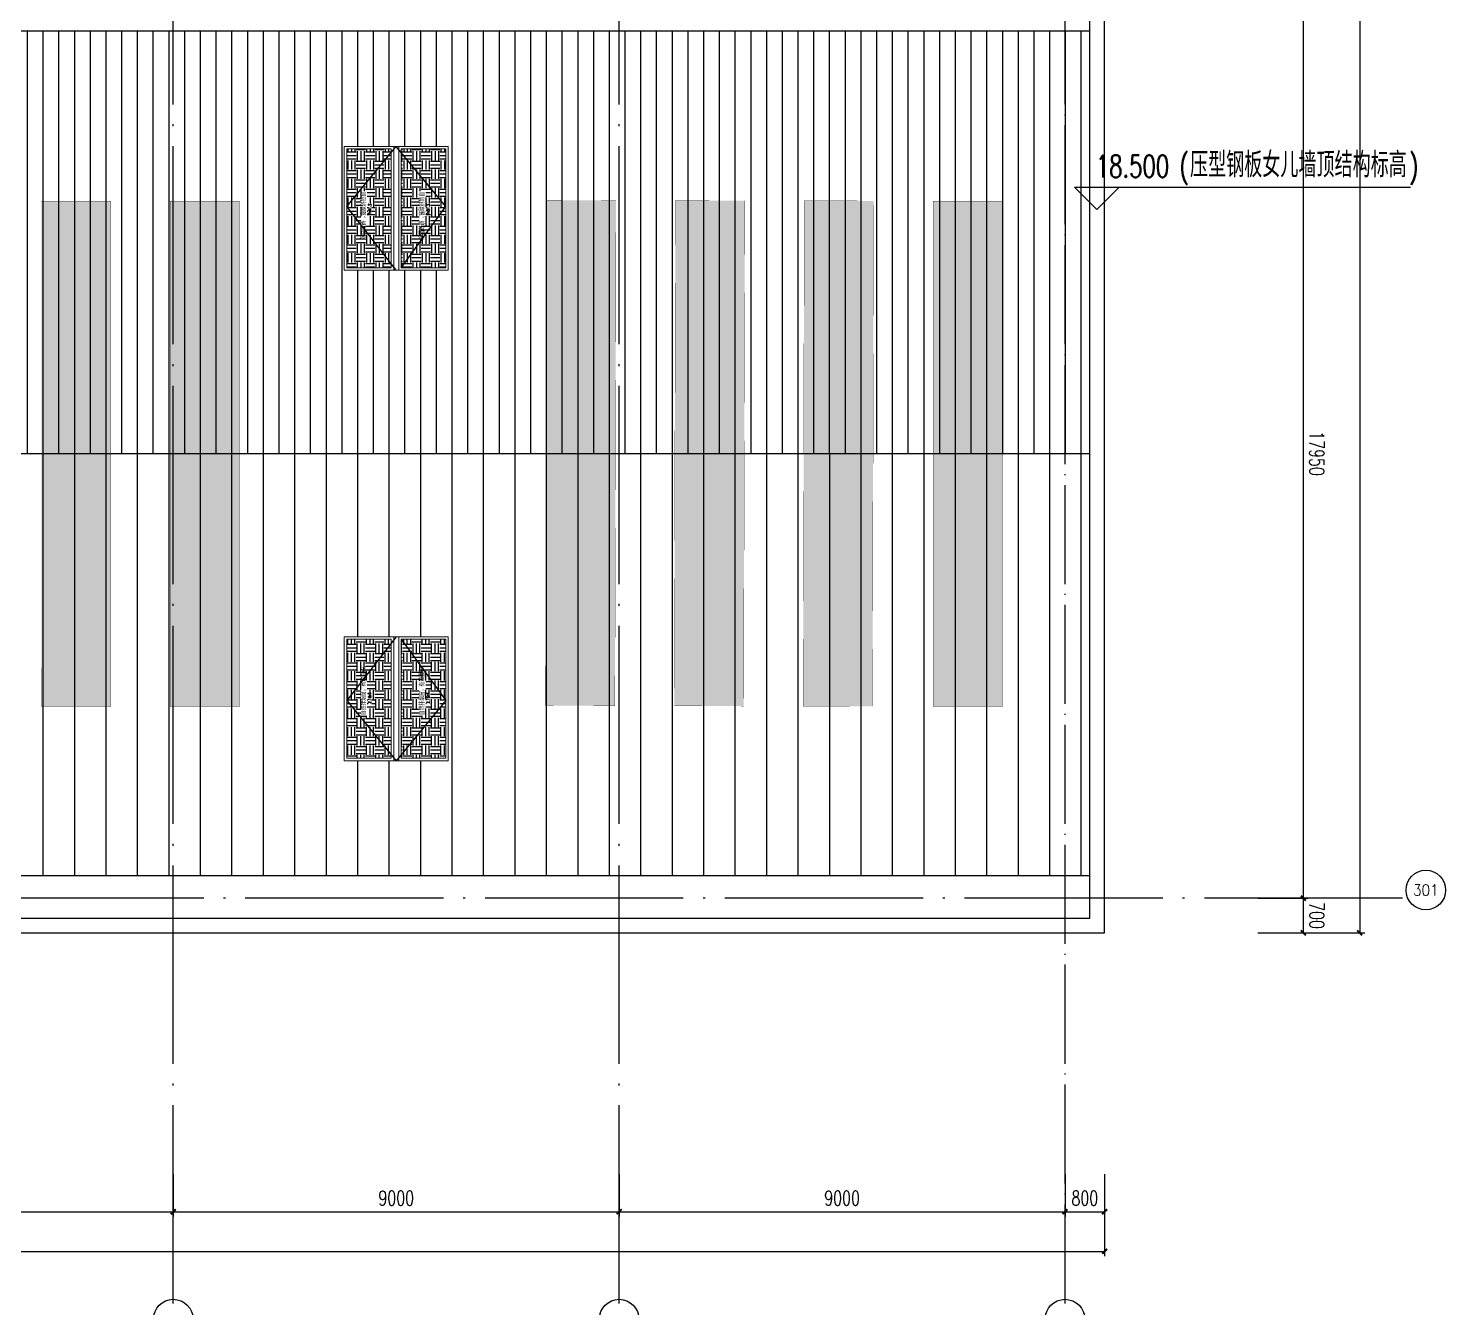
# Model space of a CAD drawing. Extents: x -555607 to 460190, y 498714 to 1664455.
# Drawn here: x 350220 to 378830, y 540656 to 566477 of the extents above; entities that cross this region are included whole.
import ezdxf
from ezdxf.enums import TextEntityAlignment as Align

# ---------------------------------------------------------------- set-up
doc = ezdxf.new("R2010")
doc.units = 0
doc.header["$LTSCALE"] = 1000
doc.header["$MEASUREMENT"] = 0
doc.linetypes.add('DOTE', pattern=[2.42, 2, -0.2, 0.02, -0.2])
doc.linetypes.add('HIDDEN', pattern=[9.525, 6.35, -3.175])
doc.layers.get('Defpoints').update_dxf_attribs({"color": 210})
for name, color, linetype in [('99平面图例外参$0$A-HATCH-2', 251, 'Continuous'), ('A-AXIS-D', 1, 'Continuous'), ('A-AXIS-DOTE', 14, 'DOTE'), ('A-AXIS-SYMB', 3, 'Continuous'), ('A-HATCH-2', 251, 'Continuous'), ('A-LIN-V', 9, 'Continuous'), ('A-SFCE', 30, 'Continuous'), ('A-WINDOW', 8, 'Continuous'), ('E-电气标注', 84, 'Continuous'), ('SPACE', 7, 'Continuous'), ('SPACE_HATCH', 8, 'Continuous'), ('参考线', 8, 'Continuous'), ('外框', 1, 'HIDDEN')]:
    doc.layers.add(name, color=color, linetype=linetype)
doc.layers.add('成型线', color=3, linetype='Continuous', lineweight=18)
doc.styles.add('_TCH_AXIS', font='COMPLEX', dxfattribs={"bigfont": 'GBCBIG'})
doc.styles.add('_TCH_DIM', font='SIMPLEX', dxfattribs={"bigfont": 'GBCBIG'})
doc.styles.add('_TCH_DIM_T3', font='SIMPLEX', dxfattribs={"width": 0.705882, "bigfont": 'GBCBIG'})
doc.styles.add('_TCH_SPACE', font='SIMPLEX', dxfattribs={"height": 5, "bigfont": 'GBCBIG'})
doc.styles.add('A-DIM_T3', font='SIMPLEX', dxfattribs={"width": 0.705882, "bigfont": 'GBCBIG'})
doc.dimstyles.new('_TCH_ARCH&&100', dxfattribs={"dimtxt": 297.5, "dimasz": 100, "dimexe": 100, "dimexo": 100, "dimgap": 126.25, "dimtad": 1, "dimdec": 0, "dimzin": 0, "dimdsep": 46, "dimtxsty": '_TCH_DIM_T3', "dimblk": 'ARCHTICK', "dimcen": 0.09, "dimclrt": 7, "dimazin": 2, "dimtfac": 1, "dimtdec": 0, "dimtix": 1, "dimtmove": 2, "dimatfit": 3, "dimfxl": 100, "dimtolj": 1, "dimtzin": 0, "dimarcsym": 0})
doc.dimstyles.new('A-DIM&&100', dxfattribs={"dimtxt": 297.5, "dimasz": 100, "dimexe": 100, "dimexo": 100, "dimgap": 126.25, "dimtad": 1, "dimdec": 0, "dimzin": 0, "dimdsep": 46, "dimtxsty": 'A-DIM_T3', "dimblk": 'ARCHTICK', "dimcen": 0.09, "dimclrt": 7, "dimazin": 2, "dimtfac": 1, "dimtdec": 0, "dimtix": 1, "dimtmove": 2, "dimatfit": 3, "dimfxl": 1, "dimtolj": 1, "dimtzin": 0, "dimarcsym": 0})
pattern_1 = [(0, (0, 0), (187.5, 187.5), [187.5, -187.5]), (0, (0, 70.31), (187.5, 187.5), [187.5, -187.5]), (0, (0, 140.62), (187.5, 187.5), [187.5, -187.5]), (90, (23.44, 164.06), (-187.5, 187.5), [187.5, -187.5]), (90, (93.75, 164.06), (-187.5, 187.5), [187.5, -187.5]), (90, (164.06, 164.06), (-187.5, 187.5), [187.5, -187.5])]

# ---------------------------------------------------------------- blocks, each defined once
blk = doc.blocks.new('_ArchTick')
at = {"color": 0, "linetype": 'ByBlock', "const_width": 0.4}
blk.add_lwpolyline([(-0.5, -0.5), (0.5, 0.5)], dxfattribs=at)
blk = doc.blocks.new('*D470')
at = {"layer": 'A-AXIS-D', "color": 0, "lineweight": -2, "transparency": 16777216}
for p, q in [((344146, 543350), (344146, 542492)), ((353146, 543350), (353146, 542492)), ((344146, 542592), (353146, 542592))]:
    blk.add_line(p, q, dxfattribs=at)
at = {"layer": 'Defpoints', "color": 0, "transparency": 16777216}
for p in [(344146, 543450), (353146, 543450), (353146, 542592)]:
    blk.add_point(p, dxfattribs=at)
at = {"layer": 'A-AXIS-D', "color": 0, "lineweight": -2, "transparency": 16777216, "xscale": 100, "yscale": 100, "zscale": 100, "rotation": 180}
blk.add_blockref('_ArchTick', (344146, 542592), dxfattribs=at)
at = {"layer": 'A-AXIS-D', "color": 0, "lineweight": -2, "transparency": 16777216, "xscale": 100, "yscale": 100, "zscale": 100}
blk.add_blockref('_ArchTick', (353146, 542592), dxfattribs=at)
at = {"layer": 'A-AXIS-D', "color": 7, "transparency": 16777216, "insert": (348646, 542867), "char_height": 297.5, "attachment_point": 5, "style": '_TCH_DIM_T3'}
blk.add_mtext('\\A1;9000', dxfattribs=at)
blk = doc.blocks.new('*D471')
at = {"layer": 'A-AXIS-D', "color": 0, "lineweight": -2, "transparency": 16777216}
for p, q in [((353146, 543350), (353146, 542492)), ((362146, 543350), (362146, 542492)), ((353146, 542592), (362146, 542592))]:
    blk.add_line(p, q, dxfattribs=at)
at = {"layer": 'Defpoints', "color": 0, "transparency": 16777216}
for p in [(353146, 543450), (362146, 543450), (362146, 542592)]:
    blk.add_point(p, dxfattribs=at)
at = {"layer": 'A-AXIS-D', "color": 0, "lineweight": -2, "transparency": 16777216, "xscale": 100, "yscale": 100, "zscale": 100, "rotation": 180}
blk.add_blockref('_ArchTick', (353146, 542592), dxfattribs=at)
at = {"layer": 'A-AXIS-D', "color": 0, "lineweight": -2, "transparency": 16777216, "xscale": 100, "yscale": 100, "zscale": 100}
blk.add_blockref('_ArchTick', (362146, 542592), dxfattribs=at)
at = {"layer": 'A-AXIS-D', "color": 7, "transparency": 16777216, "insert": (357646, 542867), "char_height": 297.5, "attachment_point": 5, "style": '_TCH_DIM_T3'}
blk.add_mtext('\\A1;9000', dxfattribs=at)
blk = doc.blocks.new('*D472')
at = {"layer": 'A-AXIS-D', "color": 0, "lineweight": -2, "transparency": 16777216}
for p, q in [((362146, 543350), (362146, 542492)), ((371146, 543350), (371146, 542492)), ((362146, 542592), (371146, 542592))]:
    blk.add_line(p, q, dxfattribs=at)
at = {"layer": 'Defpoints', "color": 0, "transparency": 16777216}
for p in [(362146, 543450), (371146, 543450), (371146, 542592)]:
    blk.add_point(p, dxfattribs=at)
at = {"layer": 'A-AXIS-D', "color": 0, "lineweight": -2, "transparency": 16777216, "xscale": 100, "yscale": 100, "zscale": 100, "rotation": 180}
blk.add_blockref('_ArchTick', (362146, 542592), dxfattribs=at)
at = {"layer": 'A-AXIS-D', "color": 0, "lineweight": -2, "transparency": 16777216, "xscale": 100, "yscale": 100, "zscale": 100}
blk.add_blockref('_ArchTick', (371146, 542592), dxfattribs=at)
at = {"layer": 'A-AXIS-D', "color": 7, "transparency": 16777216, "insert": (366646, 542867), "char_height": 297.5, "attachment_point": 5, "style": '_TCH_DIM_T3'}
blk.add_mtext('\\A1;9000', dxfattribs=at)
blk = doc.blocks.new('*D473')
at = {"layer": 'A-AXIS-D', "color": 0, "lineweight": -2, "transparency": 16777216}
for p, q in [((371146, 543350), (371146, 542492)), ((371946, 543350), (371946, 542492)), ((371146, 542592), (371946, 542592))]:
    blk.add_line(p, q, dxfattribs=at)
at = {"layer": 'Defpoints', "color": 0, "transparency": 16777216}
for p in [(371146, 543450), (371946, 543450), (371946, 542592)]:
    blk.add_point(p, dxfattribs=at)
at = {"layer": 'A-AXIS-D', "color": 0, "lineweight": -2, "transparency": 16777216, "xscale": 100, "yscale": 100, "zscale": 100, "rotation": 180}
blk.add_blockref('_ArchTick', (371146, 542592), dxfattribs=at)
at = {"layer": 'A-AXIS-D', "color": 0, "lineweight": -2, "transparency": 16777216, "xscale": 100, "yscale": 100, "zscale": 100}
blk.add_blockref('_ArchTick', (371946, 542592), dxfattribs=at)
at = {"layer": 'A-AXIS-D', "color": 7, "transparency": 16777216, "insert": (371546, 542867), "char_height": 297.5, "attachment_point": 5, "style": '_TCH_DIM_T3'}
blk.add_mtext('\\A1;800', dxfattribs=at)
blk = doc.blocks.new('*D354')
at = {"layer": 'A-AXIS-D', "color": 0, "lineweight": -2, "transparency": 16777216}
for p, q in [((375040, 566870), (376056, 566870)), ((375956, 566870), (375956, 548920)), ((375040, 548920), (376056, 548920))]:
    blk.add_line(p, q, dxfattribs=at)
at = {"layer": 'Defpoints', "color": 0, "transparency": 16777216}
for p in [(374940, 566870), (374940, 548920), (375956, 548920)]:
    blk.add_point(p, dxfattribs=at)
at = {"layer": 'A-AXIS-D', "color": 0, "lineweight": -2, "transparency": 16777216, "xscale": 100, "yscale": 100, "zscale": 100}
for p, rotation in [((375956, 566870), 90), ((375956, 548920), 270)]:
    blk.add_blockref('_ArchTick', p, dxfattribs=dict(at, rotation=rotation))
at = {"layer": 'A-AXIS-D', "color": 7, "transparency": 16777216, "insert": (376231, 557895), "char_height": 297.5, "attachment_point": 5, "rotation": 270, "style": 'A-DIM_T3'}
blk.add_mtext('\\A1;17950', dxfattribs=at)
blk = doc.blocks.new('*D355')
at = {"layer": 'A-AXIS-D', "color": 0, "lineweight": -2, "transparency": 16777216}
for p, q in [((375040, 548920), (376056, 548920)), ((375956, 548920), (375956, 548220)), ((375040, 548220), (376056, 548220))]:
    blk.add_line(p, q, dxfattribs=at)
at = {"layer": 'Defpoints', "color": 0, "transparency": 16777216}
for p in [(374940, 548920), (374940, 548220), (375956, 548220)]:
    blk.add_point(p, dxfattribs=at)
at = {"layer": 'A-AXIS-D', "color": 0, "lineweight": -2, "transparency": 16777216, "xscale": 100, "yscale": 100, "zscale": 100}
for p, rotation in [((375956, 548920), 90), ((375956, 548220), 270)]:
    blk.add_blockref('_ArchTick', p, dxfattribs=dict(at, rotation=rotation))
at = {"layer": 'A-AXIS-D', "color": 7, "transparency": 16777216, "insert": (376231, 548570), "char_height": 297.5, "attachment_point": 5, "rotation": 270, "style": 'A-DIM_T3'}
blk.add_mtext('\\A1;700', dxfattribs=at)
blk = doc.blocks.new('*D433')
at = {"layer": 'A-AXIS-D', "color": 0, "lineweight": -2, "transparency": 16777216}
for p, q in [((375300, 621420), (377195, 621420)), ((377095, 621420), (377095, 548220)), ((375300, 548220), (377195, 548220))]:
    blk.add_line(p, q, dxfattribs=at)
at = {"layer": 'Defpoints', "color": 0, "transparency": 16777216}
for p in [(375200, 621420), (375200, 548220), (377095, 548220)]:
    blk.add_point(p, dxfattribs=at)
at = {"layer": 'A-AXIS-D', "color": 0, "lineweight": -2, "transparency": 16777216, "xscale": 100, "yscale": 100, "zscale": 100}
for p, rotation in [((377095, 621420), 90), ((377095, 548220), 270)]:
    blk.add_blockref('_ArchTick', p, dxfattribs=dict(at, rotation=rotation))
at = {"layer": 'A-AXIS-D', "color": 7, "transparency": 16777216, "insert": (377370, 584820), "char_height": 297.5, "attachment_point": 5, "rotation": 270, "style": '_TCH_DIM_T3'}
blk.add_mtext('\\A1;73200', dxfattribs=at)
blk = doc.blocks.new('*D435')
at = {"layer": 'A-AXIS-D', "color": 0, "lineweight": -2, "transparency": 16777216}
for p, q in [((186246, 543250), (186246, 541692)), ((371946, 543250), (371946, 541692)), ((186246, 541792), (371946, 541792))]:
    blk.add_line(p, q, dxfattribs=at)
at = {"layer": 'Defpoints', "color": 0, "transparency": 16777216}
for p in [(186246, 543350), (371946, 543350), (371946, 541792)]:
    blk.add_point(p, dxfattribs=at)
at = {"layer": 'A-AXIS-D', "color": 0, "lineweight": -2, "transparency": 16777216, "xscale": 100, "yscale": 100, "zscale": 100, "rotation": 180}
blk.add_blockref('_ArchTick', (186246, 541792), dxfattribs=at)
at = {"layer": 'A-AXIS-D', "color": 0, "lineweight": -2, "transparency": 16777216, "xscale": 100, "yscale": 100, "zscale": 100}
blk.add_blockref('_ArchTick', (371946, 541792), dxfattribs=at)
at = {"layer": 'A-AXIS-D', "color": 7, "transparency": 16777216, "insert": (279096, 542067), "char_height": 297.5, "attachment_point": 5, "style": '_TCH_DIM_T3'}
blk.add_mtext('\\A1;185700', dxfattribs=at)
blk = doc.blocks.new('44')
blk.add_wipeout([(277446, 745270), (279946, 745270), (279946, 747370), (277446, 747370)]).dxf.layer = '参考线'
at = {"layer": 'SPACE_HATCH'}
h = blk.add_hatch(dxfattribs=at)
h.set_pattern_fill('土壤', color=250, scale=50, style=0)
h.set_pattern_definition(pattern_1)
h.paths.add_polyline_path([(277496, 746420), (279896, 746420), (279896, 747320), (277496, 747320)])
h.paths.add_polyline_path([(278352, 746904), (279057, 746904), (279057, 747034), (278352, 747034)])
h.paths.add_polyline_path([(278591, 746811), (278817, 746811), (278817, 746895), (278591, 746895)])
h = blk.add_hatch(dxfattribs=at)
h.set_pattern_fill('土壤', color=250, scale=50, style=0)
h.set_pattern_definition(pattern_1)
h.paths.add_polyline_path([(277496, 746220), (279896, 746220), (279896, 745320), (277496, 745320)])
h.paths.add_polyline_path([(278352, 745724), (279057, 745724), (279057, 745854), (278352, 745854)])
h.paths.add_polyline_path([(278591, 745631), (278817, 745631), (278817, 745715), (278591, 745715)])
at = {"layer": '外框', "color": 250}
for points in [[(279946, 746320), (278658, 747320), (277446, 746320)], [(279896, 746220), (278658, 745320), (277446, 746320)]]:
    blk.add_lwpolyline(points, dxfattribs=at)
at = {"layer": '成型线', "color": 8}
for p, q in [((279946, 745270), (279946, 747370)), ((277446, 746370), (279946, 746370)), ((277446, 746270), (279946, 746270)), ((277496, 746420), (279896, 746420)), ((277496, 746220), (279896, 746220))]:
    blk.add_line(p, q, dxfattribs=at)
for points in [[(279946, 745270), (277446, 745270), (277446, 747370), (279946, 747370)], [(277496, 746420), (277496, 747320), (279896, 747320), (279896, 746420)], [(279896, 746220), (279896, 745320), (277496, 745320), (277496, 746220)]]:
    blk.add_lwpolyline(points, dxfattribs=at)
at = {"layer": 'SPACE', "color": 250, "style": '_TCH_SPACE'}
for p in [(278365, 746930), (278365, 745750)]:
    blk.add_text('自然排烟窗，有效面积', height=96.5, dxfattribs=at).set_placement(p)
at = {"layer": 'SPACE', "color": 250, "style": '_TCH_SPACE', "width": 0.705882}
for s, height, p in [('2.16m', 59.5, (278600, 746828)), ('2', 29.8, (278792, 746863)), ('2.16m', 59.5, (278600, 745648)), ('2', 29.8, (278792, 745683))]:
    blk.add_text(s, height=height, dxfattribs=at).set_placement(p)
blk = doc.blocks.new('frtt')
at = {"layer": 'A-LIN-V', "xscale": -1, "rotation": 90}
blk.add_blockref('44', (1112916, 997966), dxfattribs=at)
at = {"layer": 'A-LIN-V', "rotation": 90}
blk.add_blockref('44', (1112916, 430674), dxfattribs=at)
blk = doc.blocks.new('242343243')
at = {"layer": 'A-WINDOW'}
blk.add_blockref('frtt', (-8950, -156425), dxfattribs=at)
blk = doc.blocks.new('w42343eeee')
at = {"color": 250}
blk.add_wipeout([(367285, 568212), (365883, 568215), (365906, 578415), (367306, 578412)], dxfattribs=at).dxf.layer = '参考线'
at = {"layer": '99平面图例外参$0$A-HATCH-2'}
h = blk.add_hatch(dxfattribs=at)
h.set_pattern_fill('ANSI33', color=250, scale=75)
h.set_pattern_definition([(45, (1135667.22, 924695.12), (-168.3798, 168.3798), []), (45, (1135835.6, 924695.12), (-168.3798, 168.3798), [119.0625, -59.53125])])
h.paths.add_polyline_path([(366843, 550430), (365843, 550432)])
h.paths.add_polyline_path([(365906, 578415), (367306, 578412), (367283, 568212), (365883, 568215)])
at = {"layer": 'E-电气标注', "color": 250, "const_width": 5}
blk.add_lwpolyline([(365906, 578415), (365883, 568215), (367283, 568212), (367306, 578412)], close=True, dxfattribs=at)
blk = doc.blocks.new('w242343')
at = {"layer": 'A-SFCE', "color": 250}
for p, rotation in [((40598453892.563927, 3385027490.500558), 0.2599364601502721), ((40598462777.628891, 3385028356.901469), 0.1299680659603089), ((40598465377.632042, 3385028356.901454), 0.1299680659603089), ((40598467977.635193, 3385028356.901443), 0.1299680659603089), ((40598471892.517593, 3385027531.331197), 0.2599364601502722), ((40598456533.270828, 3385009546.444493), 0.2599364601502721)]:
    blk.add_blockref('w42343eeee', p, dxfattribs=dict(at, rotation=rotation))
for p, rotation in [((40598455200.78495, 3385028333.816553), 0.1299680659603089), ((40598462818.346046, 3385010406.947649), 0.1299680659603089), ((40598465418.349213, 3385010406.947636), 0.1299680659603089), ((40598468018.352348, 3385010406.94762), 0.1299680659603089), ((40598471933.234802, 3385009581.37738), 0.2599364601502722), ((40598453933.281113, 3385009540.546741), 0.2599364601502721)]:
    blk.add_blockref('w42343eeee', p, dxfattribs=dict(at, rotation=rotation))

msp = doc.modelspace()

# ---------------------------------------------------------------- linework, layer by layer
at = {"layer": 'A-AXIS-D'}
for centre in [(378429.6, 549084.3), (371145.8, 540424)]:
    msp.add_circle(centre, 400, dxfattribs=at)
at = {"layer": 'A-AXIS-DOTE', "color": 250}
msp.add_line((371145.8, 540740), (371145.8, 841482.3), dxfattribs=at)
at = {"layer": 'A-AXIS-SYMB', "color": 8}
for p, q in [((371790, 562820), (371340, 563270)), ((371340, 563270), (378120, 563270)), ((371790, 562820), (372240, 563270))]:
    msp.add_line(p, q, dxfattribs=at)

# ---------------------------------------------------------------- block references
at = {"layer": 'A-WINDOW', "rotation": 359.8700319340397}
msp.add_blockref('w242343', (-40606042043.5, -3292924822.4), dxfattribs=at)

# ---------------------------------------------------------------- texts
at = {"layer": 'A-AXIS-D', "color": 7, "style": '_TCH_AXIS'}
msp.add_text('301', height=224.46, dxfattribs=at).set_placement((378173, 548972.1), (378686.1, 548972.1), align=Align.FIT)
at = {"layer": 'A-AXIS-SYMB', "color": 8, "style": '_TCH_DIM', "width": 0.705882}
for s, height, p in [('18.500', 446.25, (371765, 563470)), ('(', 446.2, (373460, 563470)), (')', 446.2, (378093.4, 563470))]:
    msp.add_text(s, height=height, dxfattribs=at).set_placement(p)
at = {"layer": 'A-AXIS-SYMB', "color": 8, "style": '_TCH_DIM'}
msp.add_text('压型钢板女儿墙顶结构标高', height=506.383, dxfattribs=at).set_placement((373670, 563470))

# ---------------------------------------------------------------- dimensions: what is measured, and where the dimension line sits
at = {"layer": 'A-AXIS-D'}
for base, p1, p2, text, dimstyle, picture, middle in [((377095.5, 548219.9), (375200, 621420), (375200, 548219.9), '73200', '_TCH_ARCH&&100', '*D433', (377370.5, 584820)), ((375955.8, 548920), (374940, 566870), (374940, 548920), '17950', 'A-DIM&&100', '*D354', (376230.8, 557895)), ((375955.8, 548219.9), (374940, 548920), (374940, 548219.9), '700', 'A-DIM&&100', '*D355', (376230.8, 548570))]:
    dim = msp.add_linear_dim(base=base, p1=p1, p2=p2, angle=270, text=text, dimstyle=dimstyle, dxfattribs=at)
    dim.commit()
    dim.dimension.update_dxf_attribs({"geometry": picture, "text_midpoint": middle, "dimtype": 129, "text_rotation": 270})
dim = msp.add_linear_dim(base=(371945.8, 542592.2), p1=(371145.8, 543450.2), p2=(371945.8, 543450.2), angle=0, text='800', dimstyle='_TCH_ARCH&&100', dxfattribs=at)
dim.commit()
dim.dimension.update_dxf_attribs({"geometry": '*D473', "text_midpoint": (371545.8, 542867.2), "dimtype": 129})

# ---------------------------------------------------------------- next in the draw order: hatches: boundary and pattern name
at = {"layer": 'A-HATCH-2'}
h = msp.add_hatch(dxfattribs=at)
h.set_pattern_fill('ANSI31', color=250, scale=200, angle=45)
h.set_pattern_definition([(90, (0, 0), (-317.5, 0), [])])
h.paths.add_polyline_path([(186845.8, 565520), (186545.8, 565520), (186545.8, 557895), (200954.9, 557895), (233880, 557895), (366415.7, 557895), (371645.8, 557895), (371645.8, 566420), (186845.8, 566420)])
h = msp.add_hatch(dxfattribs=at)
h.set_pattern_fill('ANSI31', color=250, scale=400, angle=45)
h.set_pattern_definition([(90, (0, 0), (-635, 0), [])])
h.paths.add_polyline_path([(233880, 557895), (366415.7, 557895), (371645.8, 557895), (371645.8, 549370), (186545.8, 549370), (186545.8, 557895), (221250, 557895)])

# ---------------------------------------------------------------- next in the draw order: linework, layer by layer
at = {"layer": 'A-AXIS-D'}
for centre in [(353145.8, 540424), (362145.8, 540424)]:
    msp.add_circle(centre, 400, dxfattribs=at)
at = {"layer": 'A-AXIS-DOTE', "color": 250, "ltscale": 2}
for p, q in [((353145.8, 540740), (353145.8, 637259.3)), ((362145.8, 540740), (362145.8, 637259.3)), ((377960, 548920), (181990, 548920))]:
    msp.add_line(p, q, dxfattribs=at)
at = {"layer": 'A-LIN-V', "color": 8}
for points in [[(371645.8, 566420), (186845.8, 566420)], [(371645.8, 549370), (186545.8, 549370)]]:
    msp.add_lwpolyline(points, dxfattribs=at)
at = {"layer": 'A-SFCE', "color": 8}
for points in [[(371945.8, 548220), (371945.8, 621419.9), (203778.7, 621420), (186245.8, 567383.3), (186245.8, 566370), (186845.8, 566370)], [(186545.8, 564570), (186545.8, 548519.9), (371645.8, 548519.9), (371645.8, 621119.9), (203996.8, 621120), (186545.8, 567335.8), (186545.8, 566670), (186845.8, 566670)], [(186845.8, 564870), (186245.8, 564870), (186245.8, 548219.9), (371945.8, 548219.9)], [(186545.8, 557895), (371645.8, 557895)]]:
    msp.add_lwpolyline(points, dxfattribs=at)

# ---------------------------------------------------------------- next in the draw order: dimensions: what is measured, and where the dimension line sits
at = {"layer": 'A-AXIS-D'}
for base, p1, p2, text, picture, middle in [((371945.8, 541792.2), (186245.8, 543350.2), (371945.8, 543350.2), '185700', '*D435', (279095.8, 542067.2)), ((353145.8, 542592.2), (344145.8, 543450.2), (353145.8, 543450.2), '9000', '*D470', (348645.8, 542867.2)), ((362145.8, 542592.2), (353145.8, 543450.2), (362145.8, 543450.2), '9000', '*D471', (357645.8, 542867.2)), ((371145.8, 542592.2), (362145.8, 543450.2), (371145.8, 543450.2), '9000', '*D472', (366645.8, 542867.2))]:
    dim = msp.add_linear_dim(base=base, p1=p1, p2=p2, angle=0, text=text, dimstyle='_TCH_ARCH&&100', dxfattribs=at)
    dim.commit()
    dim.dimension.update_dxf_attribs({"geometry": picture, "text_midpoint": middle, "dimtype": 129})

# ---------------------------------------------------------------- next in the draw order: block references
at = {"layer": 'A-WINDOW'}
msp.add_blockref('242343243', (0, 0), dxfattribs=at)

doc.saveas('drawing.dxf')
